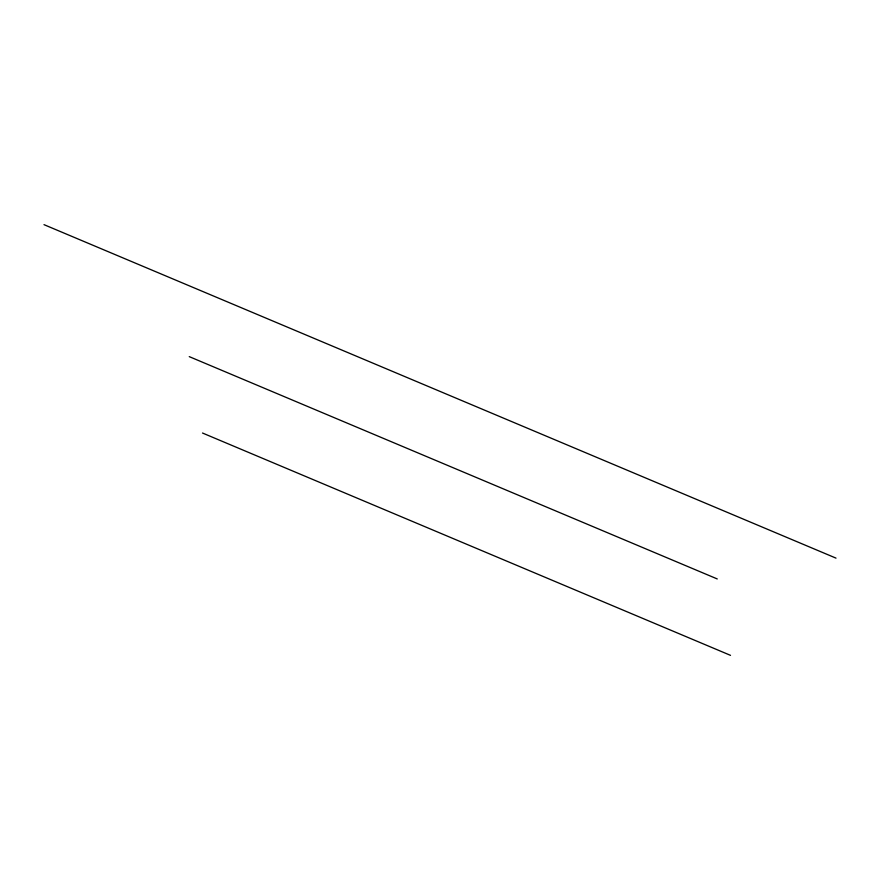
<?xml version="1.0" encoding="UTF-8"?>
<svg xmlns="http://www.w3.org/2000/svg" width="880" height="880" viewBox="0 0 880 880"><rect width="100%" height="100%" fill="white"/><g stroke="black" fill="none" stroke-linecap="round" stroke-linejoin="round"><path stroke-width="1.32" d="M44 224.653L836 558.129M189.255 356.631L717.255 578.941M202.51 433.026L730.51 655.347"/></g></svg>
